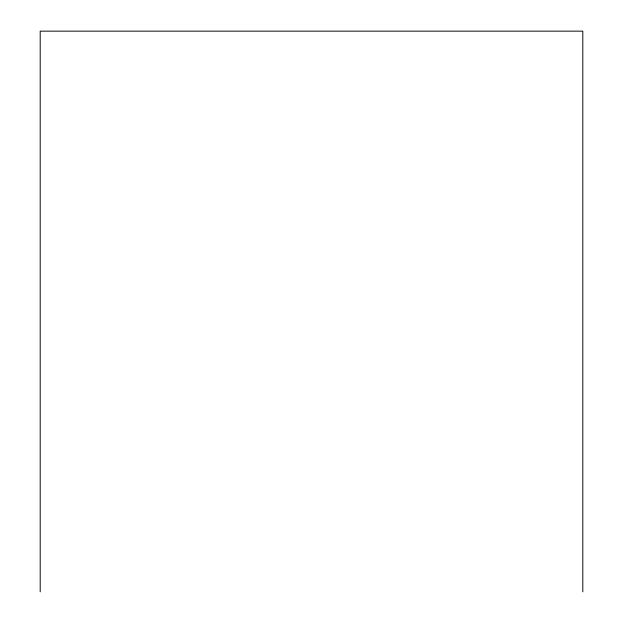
<?xml version="1.0" encoding="UTF-8"?>
<svg xmlns="http://www.w3.org/2000/svg" width="623" height="623" viewBox="0 0 623 623"><rect width="100%" height="100%" fill="white"/><g stroke="black" fill="none" stroke-linecap="round" stroke-linejoin="round"><path stroke-width="0.93" d="M582.801 591.85L582.801 31.15L40.199 31.15L40.199 591.85"/></g></svg>
